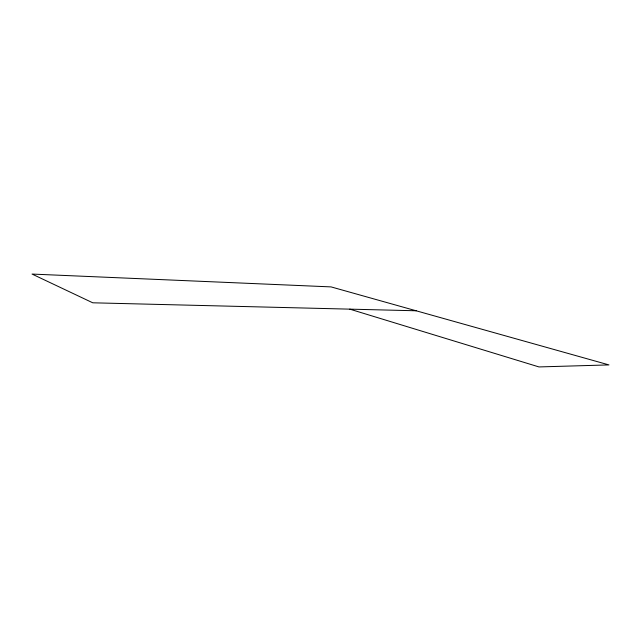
<?xml version="1.0" encoding="UTF-8"?>
<svg xmlns="http://www.w3.org/2000/svg" width="641" height="641" viewBox="0 0 641 641"><rect width="100%" height="100%" fill="white"/><g stroke="black" fill="none" stroke-linecap="round" stroke-linejoin="round"><path stroke-width="0.96" d="M416.169 310.781L92.761 302.8L32.05 274.068L331.06 286.896L608.95 364.905L538.977 366.932L349.794 309.146"/></g></svg>
